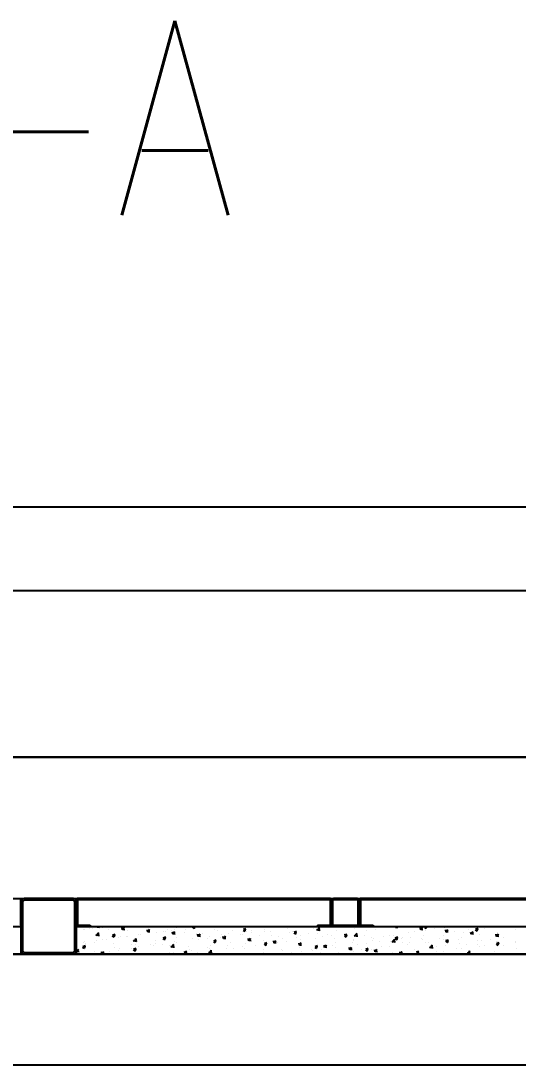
# Model space of a CAD drawing. Extents: x 758840 to 1108724, y -102573 to 143521.
# Drawn here: x 859912 to 860808, y 73383 to 75264 of the extents above; entities that cross this region are included whole.
import ezdxf

# ---------------------------------------------------------------- set-up
doc = ezdxf.new("R2010")
doc.units = 0
doc.header["$LTSCALE"] = 1000
doc.header["$MEASUREMENT"] = 0
doc.linetypes.add('DOTE', pattern=[2.42, 2, -0.2, 0.02, -0.2])
for name, color, linetype in [('01-房间正式编号', 1, 'Continuous'), ('02电气-设备', 255, 'Continuous'), ('02电气-设备基础', 252, 'Continuous'), ('DOTE', 8, 'DOTE'), ('WALL-MOVE', 6, 'Continuous')]:
    doc.layers.add(name, color=color, linetype=linetype)
doc.styles.add('平面图B$0$HZ', font='romans.shx', dxfattribs={"width": 0.8, "bigfont": 'gbcbig.shx'})

# ---------------------------------------------------------------- blocks, each defined once
blk = doc.blocks.new('BD4-PAL0101-HVPM01')
at = {"layer": '02电气-设备'}
for p, q in [((8391203.4, -4140606.6), (8391203.4, -4140652.2)), ((8391203.4, -4140652.2), (8391203.4, -4140606.6)), ((8391203.4, -4140610.4), (8391203.4, -4140698.4)), ((8391206.4, -4140610.4), (8391206.4, -4140698.4)), ((8391297.4, -4140604.4), (8391209.4, -4140604.4)), ((8391297.4, -4140607.4), (8391209.4, -4140607.4)), ((8391300.4, -4140698.4), (8391300.4, -4140610.4)), ((8391303.4, -4140606.6), (8391303.4, -4140652.2)), ((8391303.4, -4140698.4), (8391303.4, -4140610.4)), ((8391305.4, -4140606.6), (8391305.4, -4140652.2)), ((8391761.2, -4140604.4), (8391305.6, -4140604.4)), ((8391761.2, -4140606.4), (8391305.6, -4140606.4)), ((8391761.4, -4140652.2), (8391761.4, -4140606.6)), ((8391763.4, -4140606.6), (8391763.4, -4140652.2)), ((8391763.4, -4140652.2), (8391763.4, -4140606.6)), ((8391763.4, -4140608.4), (8391763.4, -4140650.4)), ((8391765.4, -4140608.4), (8391765.4, -4140650.4)), ((8391809.4, -4140604.4), (8391767.4, -4140604.4)), ((8391809.4, -4140606.4), (8391767.4, -4140606.4)), ((8391811.4, -4140650.4), (8391811.4, -4140608.4)), ((8391813.4, -4140606.6), (8391813.4, -4140652.2)), ((8391813.4, -4140650.4), (8391813.4, -4140608.4)), ((8391815.4, -4140606.6), (8391815.4, -4140652.2)), ((8392271.2, -4140604.4), (8391815.6, -4140604.4)), ((8392271.2, -4140606.4), (8391815.6, -4140606.4)), ((8391305.6, -4140652.4), (8391328.4, -4140652.4)), ((8391328.4, -4140652.4), (8391328.4, -4140654.4)), ((8391738.4, -4140652.4), (8391738.4, -4140654.4)), ((8391738.4, -4140652.4), (8391761.2, -4140652.4)), ((8391767.4, -4140652.4), (8391809.4, -4140652.4)), ((8391815.6, -4140652.4), (8391838.4, -4140652.4)), ((8391838.4, -4140652.4), (8391838.4, -4140654.4)), ((8386007.4, -4140654.4), (8391203.4, -4140654.4)), ((8391203.4, -4140654.4), (8391203.4, -4140704.4)), ((8391303.4, -4140654.4), (8394853.4, -4140654.4)), ((8391303.4, -4140704.4), (8391303.4, -4140654.4)), ((8391305.6, -4140654.4), (8391328.4, -4140654.4)), ((8391316.5, -4140660.5), (8391316.5, -4140660.5)), ((8391318.4, -4140660.9), (8391318.4, -4140660.9)), ((8391328, -4140658.2), (8391328, -4140658.2)), ((8391332.4, -4140658.4), (8391332.4, -4140658.4)), ((8391338.4, -4140669.6), (8391344, -4140670.4)), ((8391339, -4140670.8), (8391343.9, -4140665.7)), ((8391341.1, -4140656.6), (8391340.7, -4140654.4)), ((8391341.2, -4140655.4), (8391342.1, -4140654.4)), ((8391341.2, -4140655.5), (8391345, -4140655.8)), ((8391343.8, -4140671.8), (8391343.1, -4140665.8)), ((8391350.5, -4140656.9), (8391350.5, -4140656.9)), ((8391356.4, -4140655.2), (8391356.4, -4140655.2)), ((8391361.9, -4140659.7), (8391361.9, -4140659.7)), ((8391368.2, -4140671.3), (8391371.3, -4140673.4)), ((8391368.8, -4140670), (8391373.2, -4140668.3)), ((8391371.3, -4140673.4), (8391372.6, -4140669.6)), ((8391386.7, -4140660.5), (8391386, -4140656.6)), ((8391386.8, -4140659.4), (8391389.8, -4140655.8)), ((8391386.8, -4140659.5), (8391390.6, -4140659.8)), ((8391394.4, -4140672.5), (8391394.4, -4140672.5)), ((8391395.7, -4140672.9), (8391395.7, -4140672.9)), ((8391395.8, -4140661.1), (8391395.8, -4140661.1)), ((8391415.3, -4140668.8), (8391415.3, -4140668.8)), ((8391419.8, -4140669.7), (8391419.8, -4140669.7)), ((8391429.7, -4140662.5), (8391429.7, -4140662.5)), ((8391431.4, -4140666.1), (8391431.4, -4140666.1)), ((8391432.2, -4140664.5), (8391431.5, -4140660.6)), ((8391432.3, -4140663.4), (8391435.4, -4140659.7)), ((8391432.3, -4140663.5), (8391436.1, -4140663.8)), ((8391447.4, -4140664.7), (8391447.4, -4140664.7)), ((8391450.2, -4140655.4), (8391450.2, -4140655.4)), ((8391459.9, -4140664.4), (8391459.9, -4140664.4)), ((8391463.6, -4140664), (8391463.6, -4140664)), ((8391468.4, -4140659.7), (8391468.4, -4140659.7)), ((8391475.8, -4140662.3), (8391475.8, -4140662.3)), ((8391477.8, -4140668.5), (8391477, -4140664.5)), ((8391477.9, -4140667.4), (8391480.9, -4140663.7)), ((8391477.9, -4140667.5), (8391481.7, -4140667.8)), ((8391480.4, -4140660), (8391480.4, -4140660)), ((8391484.1, -4140656.9), (8391484.1, -4140656.9)), ((8391497.5, -4140665.4), (8391497.5, -4140665.4)), ((8391499.8, -4140659.2), (8391499.8, -4140659.2)), ((8391512.8, -4140655.9), (8391515.9, -4140658)), ((8391513, -4140655.5), (8391513, -4140655.5)), ((8391513.4, -4140654.6), (8391514.1, -4140654.4)), ((8391515.9, -4140658), (8391517.2, -4140654.4)), ((8391518, -4140658.3), (8391518, -4140658.3)), ((8391520.7, -4140667.3), (8391520.7, -4140667.3)), ((8391523.3, -4140672.5), (8391522.6, -4140668.5)), ((8391523.4, -4140671.4), (8391526.5, -4140667.7)), ((8391523.4, -4140671.5), (8391527.2, -4140671.8)), ((8391531.4, -4140666.8), (8391531.4, -4140666.8)), ((8391544.3, -4140672.6), (8391544.3, -4140672.6)), ((8391551.9, -4140659.7), (8391551.9, -4140659.7)), ((8391557.7, -4140661), (8391557.7, -4140661)), ((8391565.3, -4140668.3), (8391565.3, -4140668.3)), ((8391568.9, -4140676.5), (8391568.1, -4140672.5)), ((8391569, -4140675.4), (8391572, -4140671.7)), ((8391577.3, -4140667.8), (8391577.3, -4140667.8)), ((8391585.8, -4140661.2), (8391585.8, -4140661.2)), ((8391594.7, -4140654.6), (8391594.7, -4140654.6)), ((8391599.2, -4140669.7), (8391599.2, -4140669.7)), ((8391603.3, -4140668.4), (8391603.3, -4140668.4)), ((8391604, -4140661), (8391607.2, -4140663.1)), ((8391604.6, -4140659.7), (8391609.1, -4140658)), ((8391607.2, -4140663.1), (8391608.5, -4140659.3)), ((8391609.9, -4140663.3), (8391609.9, -4140663.3)), ((8391619.2, -4140666.3), (8391619.2, -4140666.3)), ((8391619.7, -4140662.6), (8391619.7, -4140662.6)), ((8391633.1, -4140671.1), (8391633.1, -4140671.1)), ((8391641.9, -4140659.3), (8391641.9, -4140659.3)), ((8391643.2, -4140663.1), (8391643.2, -4140663.1)), ((8391653.6, -4140664), (8391653.6, -4140664)), ((8391656, -4140670.5), (8391656, -4140670.5)), ((8391667, -4140672.6), (8391667, -4140672.6)), ((8391674.9, -4140654.5), (8391674.9, -4140654.5)), ((8391683.3, -4140657.9), (8391683.3, -4140657.9)), ((8391687.5, -4140665.5), (8391687.5, -4140665.5)), ((8391693.1, -4140664.1), (8391693.1, -4140664.1)), ((8391695.3, -4140666.1), (8391698.5, -4140668.2)), ((8391695.9, -4140664.8), (8391700.3, -4140663.1)), ((8391698.5, -4140668.2), (8391699.7, -4140664.4)), ((8391699.2, -4140655.8), (8391699.2, -4140655.8)), ((8391706.8, -4140671.2), (8391706.8, -4140671.2)), ((8391721.4, -4140666.9), (8391721.4, -4140666.9)), ((8391730.1, -4140657.8), (8391730.1, -4140657.8)), ((8391736.6, -4140660.2), (8391742.2, -4140661.1)), ((8391737.2, -4140661.5), (8391742.1, -4140656.4)), ((8391738.4, -4140654.4), (8391761.2, -4140654.4)), ((8391738.8, -4140667.1), (8391738.8, -4140667.1)), ((8391742, -4140662.5), (8391741.3, -4140656.5)), ((8391746.7, -4140672.4), (8391746.7, -4140672.4)), ((8391755.3, -4140668.3), (8391755.3, -4140668.3)), ((8391762.6, -4140670.3), (8391762.6, -4140670.3)), ((8391767.4, -4140654.4), (8391809.4, -4140654.4)), ((8391771.8, -4140662.3), (8391771.8, -4140662.3)), ((8391786.6, -4140667.1), (8391786.6, -4140667.1)), ((8391786.6, -4140671.2), (8391789.7, -4140673.3)), ((8391787.1, -4140669.9), (8391791.6, -4140668.2)), ((8391789.2, -4140669.8), (8391789.2, -4140669.8)), ((8391789.7, -4140673.3), (8391791, -4140669.5)), ((8391804.3, -4140670.8), (8391810, -4140671.6)), ((8391804.4, -4140657.9), (8391804.4, -4140657.9)), ((8391804.9, -4140672), (8391809.9, -4140666.9)), ((8391809.8, -4140673), (8391809.1, -4140667)), ((8391815.6, -4140654.4), (8391838.4, -4140654.4)), ((8391823.1, -4140671.2), (8391823.1, -4140671.2)), ((8391826.7, -4140661.8), (8391826.7, -4140661.8)), ((8391842.6, -4140659.7), (8391842.6, -4140659.7)), ((8391857, -4140672.6), (8391857, -4140672.6)), ((8391866.7, -4140656.6), (8391866.7, -4140656.6)), ((8391868.7, -4140670.2), (8391868.7, -4140670.2)), ((8391875.6, -4140670.2), (8391875.6, -4140670.2)), ((8391878.9, -4140656.6), (8391878.5, -4140654.4)), ((8391879, -4140655.5), (8391879.9, -4140654.4)), ((8391879, -4140655.6), (8391882.8, -4140655.9)), ((8391901.3, -4140665.7), (8391901.3, -4140665.7)), ((8391912.6, -4140663.9), (8391912.6, -4140663.9)), ((8391924.4, -4140660.6), (8391923.7, -4140656.6)), ((8391924.5, -4140659.5), (8391927.6, -4140655.8)), ((8391924.5, -4140659.6), (8391928.3, -4140659.9)), ((8391930, -4140671.1), (8391930, -4140671.1)), ((8391931.2, -4140655.8), (8391934.3, -4140657.9)), ((8391931.8, -4140654.5), (8391932.1, -4140654.4)), ((8391933.4, -4140661.7), (8391933.4, -4140661.7)), ((8391934.3, -4140657.9), (8391935.5, -4140654.4)), ((8391949.7, -4140657.5), (8391949.7, -4140657.5)), ((8391964.9, -4140671.5), (8391964.9, -4140671.5)), ((8391966.4, -4140656.9), (8391966.4, -4140656.9)), ((8391970, -4140664.6), (8391969.2, -4140660.6)), ((8391970.1, -4140663.5), (8391973.1, -4140659.8)), ((8391970.1, -4140663.5), (8391973.8, -4140663.9)), ((8391970.1, -4140665.8), (8391970.1, -4140665.8)), ((8391986, -4140663.7), (8391986, -4140663.7)), ((8392001.9, -4140665.1), (8392001.9, -4140665.1)), ((8392010.1, -4140660.5), (8392010.1, -4140660.5)), ((8392015.5, -4140668.6), (8392014.8, -4140664.6)), ((8392015.6, -4140667.4), (8392018.7, -4140663.8)), ((8392015.6, -4140667.5), (8392019.4, -4140667.9)), ((8392022.4, -4140660.9), (8392025.6, -4140663)), ((8392023, -4140659.6), (8392027.5, -4140657.9)), ((8392025.6, -4140663), (8392026.9, -4140659.1)), ((8392030.3, -4140669.5), (8392030.3, -4140669.5)), ((8392038.9, -4140658.7), (8392038.9, -4140658.7)), ((8392050.2, -4140655.3), (8392050.2, -4140655.3)), ((8392061.1, -4140672.6), (8392060.3, -4140668.6)), ((8392061.1, -4140671.5), (8392064.9, -4140671.8)), ((8392061.2, -4140671.4), (8392064.2, -4140667.8)), ((8392063.2, -4140664.7), (8392063.2, -4140664.7)), ((8392095.8, -4140660.3), (8392095.8, -4140660.3)), ((8391314.8, -4140691.8), (8391318, -4140693.9)), ((8391315.4, -4140690.5), (8391319.9, -4140688.8)), ((8391315.7, -4140683.4), (8391315.7, -4140683.4)), ((8391317.7, -4140682.1), (8391317.7, -4140682.1)), ((8391318, -4140693.9), (8391319.3, -4140690.1)), ((8391320.3, -4140685.2), (8391320.3, -4140685.2)), ((8391335.9, -4140683.4), (8391335.9, -4140683.4)), ((8391339.7, -4140680.3), (8391339.7, -4140680.3)), ((8391349.7, -4140678), (8391349.7, -4140678)), ((8391357.3, -4140678.8), (8391357.3, -4140678.8)), ((8391369.8, -4140684.8), (8391369.8, -4140684.8)), ((8391379.8, -4140675), (8391379.8, -4140675)), ((8391382.7, -4140673.3), (8391382.7, -4140673.3)), ((8391403.7, -4140686.3), (8391403.7, -4140686.3)), ((8391406.1, -4140680.1), (8391411.8, -4140680.9)), ((8391406.7, -4140681.3), (8391411.7, -4140676.2)), ((8391409.6, -4140686.4), (8391409.6, -4140686.4)), ((8391411.6, -4140682.3), (8391410.9, -4140676.3)), ((8391414.6, -4140689.9), (8391414.6, -4140689.9)), ((8391437.6, -4140687.7), (8391437.6, -4140687.7)), ((8391443.2, -4140689.5), (8391443.2, -4140689.5)), ((8391446.6, -4140680), (8391446.6, -4140680)), ((8391446.6, -4140685.9), (8391446.6, -4140685.9)), ((8391459.1, -4140687.4), (8391459.1, -4140687.4)), ((8391459.4, -4140676.4), (8391462.6, -4140678.5)), ((8391460, -4140675.1), (8391464.5, -4140673.4)), ((8391462.6, -4140678.5), (8391463.9, -4140674.7)), ((8391471.5, -4140689.1), (8391471.5, -4140689.1)), ((8391473.9, -4140690.6), (8391479.5, -4140691.4)), ((8391474.5, -4140691.9), (8391479.4, -4140686.7)), ((8391479.3, -4140692.8), (8391478.6, -4140686.8)), ((8391479.6, -4140681.1), (8391479.6, -4140681.1)), ((8391483.1, -4140684.2), (8391483.1, -4140684.2)), ((8391483.6, -4140673.7), (8391483.6, -4140673.7)), ((8391505.4, -4140690.6), (8391505.4, -4140690.6)), ((8391512.2, -4140676.6), (8391512.2, -4140676.6)), ((8391523.2, -4140678.9), (8391523.2, -4140678.9)), ((8391539.1, -4140676.8), (8391539.1, -4140676.8)), ((8391544.9, -4140689.5), (8391544.9, -4140689.5)), ((8391550.7, -4140681.5), (8391553.9, -4140683.6)), ((8391551.3, -4140680.2), (8391555.7, -4140678.5)), ((8391553.8, -4140683.6), (8391555.1, -4140679.8)), ((8391563.2, -4140673.7), (8391563.2, -4140673.7)), ((8391568.9, -4140675.4), (8391572.7, -4140675.8)), ((8391576.5, -4140688.9), (8391576.5, -4140688.9)), ((8391582, -4140683.2), (8391582, -4140683.2)), ((8391602.5, -4140691.4), (8391602.5, -4140691.4)), ((8391609.1, -4140684.5), (8391609.1, -4140684.5)), ((8391614.4, -4140680.5), (8391613.7, -4140676.5)), ((8391614.5, -4140679.3), (8391617.6, -4140675.7)), ((8391614.5, -4140679.4), (8391618.3, -4140679.8)), ((8391619, -4140676.8), (8391619, -4140676.8)), ((8391626.5, -4140688.2), (8391626.5, -4140688.2)), ((8391641.2, -4140680.4), (8391641.2, -4140680.4)), ((8391642, -4140686.6), (8391645.1, -4140688.7)), ((8391642.5, -4140685.3), (8391647, -4140683.6)), ((8391645.1, -4140688.7), (8391646.4, -4140684.8)), ((8391660, -4140684.5), (8391659.2, -4140680.5)), ((8391660, -4140683.3), (8391663.1, -4140679.7)), ((8391660, -4140683.4), (8391663.8, -4140683.7)), ((8391666.6, -4140682.9), (8391666.6, -4140682.9)), ((8391674.2, -4140675.6), (8391674.2, -4140675.6)), ((8391682.5, -4140680.8), (8391682.5, -4140680.8)), ((8391700.9, -4140674), (8391700.9, -4140674)), ((8391705.5, -4140688.4), (8391704.8, -4140684.5)), ((8391705.6, -4140687.3), (8391708.7, -4140683.7)), ((8391705.6, -4140687.4), (8391709.4, -4140687.7)), ((8391706.6, -4140677.6), (8391706.6, -4140677.6)), ((8391733.2, -4140691.7), (8391736.4, -4140693.8)), ((8391733.8, -4140690.4), (8391738.2, -4140688.7)), ((8391734.8, -4140675.4), (8391734.8, -4140675.4)), ((8391736.4, -4140693.8), (8391737.6, -4140689.9)), ((8391738.1, -4140688.2), (8391738.1, -4140688.2)), ((8391751.1, -4140692.4), (8391750.3, -4140688.4)), ((8391751.1, -4140691.3), (8391754.2, -4140687.6)), ((8391751.1, -4140691.4), (8391754.9, -4140691.7)), ((8391764.5, -4140689.3), (8391764.5, -4140689.3)), ((8391768.7, -4140676.9), (8391768.7, -4140676.9)), ((8391771, -4140683.5), (8391771, -4140683.5)), ((8391796.7, -4140695.3), (8391799.7, -4140691.6)), ((8391801.5, -4140682.9), (8391801.5, -4140682.9)), ((8391802.6, -4140678.3), (8391802.6, -4140678.3)), ((8391803.6, -4140679), (8391803.6, -4140679)), ((8391810, -4140686.9), (8391810, -4140686.9)), ((8391825.9, -4140684.8), (8391825.9, -4140684.8)), ((8391835.7, -4140674.9), (8391835.7, -4140674.9)), ((8391836.5, -4140679.7), (8391836.5, -4140679.7)), ((8391838.6, -4140676.6), (8391838.6, -4140676.6)), ((8391850, -4140681.6), (8391850, -4140681.6)), ((8391853.8, -4140690.5), (8391853.8, -4140690.5)), ((8391867.9, -4140691.3), (8391867.9, -4140691.3)), ((8391870.4, -4140681.1), (8391870.4, -4140681.1)), ((8391872.1, -4140681.3), (8391877.7, -4140682.1)), ((8391872.7, -4140682.6), (8391877.6, -4140677.4)), ((8391877.5, -4140683.5), (8391876.8, -4140677.5)), ((8391877.8, -4140676.3), (8391881, -4140678.4)), ((8391878.4, -4140675), (8391882.8, -4140673.3)), ((8391881, -4140678.4), (8391882.3, -4140674.5)), ((8391890.1, -4140676.3), (8391890.1, -4140676.3)), ((8391890.8, -4140684.2), (8391890.8, -4140684.2)), ((8391890.9, -4140674), (8391890.9, -4140674)), ((8391900.5, -4140686.9), (8391900.5, -4140686.9)), ((8391904.3, -4140682.6), (8391904.3, -4140682.6)), ((8391906, -4140674.2), (8391906, -4140674.2)), ((8391924.8, -4140675.5), (8391924.8, -4140675.5)), ((8391927.8, -4140677.8), (8391927.8, -4140677.8)), ((8391932.6, -4140682.8), (8391932.6, -4140682.8)), ((8391938.2, -4140684), (8391938.2, -4140684)), ((8391939.9, -4140691.8), (8391945.5, -4140692.7)), ((8391940.5, -4140693.1), (8391945.4, -4140687.9)), ((8391945.3, -4140694), (8391944.6, -4140688)), ((8391953.4, -4140690.8), (8391953.4, -4140690.8)), ((8391958.7, -4140676.9), (8391958.7, -4140676.9)), ((8391965.6, -4140678), (8391965.6, -4140678)), ((8391969.1, -4140681.3), (8391972.2, -4140683.5)), ((8391969.3, -4140688.8), (8391969.3, -4140688.8)), ((8391969.7, -4140680.1), (8391974.1, -4140678.4)), ((8391972.1, -4140685.4), (8391972.1, -4140685.4)), ((8391972.2, -4140683.5), (8391973.5, -4140679.6)), ((8391992.6, -4140678.3), (8391992.6, -4140678.3)), ((8391993.3, -4140685.6), (8391993.3, -4140685.6)), ((8391998.2, -4140673.6), (8391998.2, -4140673.6)), ((8392006, -4140686.9), (8392006, -4140686.9)), ((8392026.2, -4140687.3), (8392026.2, -4140687.3)), ((8392026.5, -4140679.8), (8392026.5, -4140679.8)), ((8392029.5, -4140690.6), (8392029.5, -4140690.6)), ((8392033.5, -4140680.3), (8392033.5, -4140680.3)), ((8392039.9, -4140688.3), (8392039.9, -4140688.3)), ((8392049.3, -4140678.2), (8392049.3, -4140678.2)), ((8392060.3, -4140686.4), (8392063.5, -4140688.6)), ((8392060.4, -4140681.2), (8392060.4, -4140681.2)), ((8392060.9, -4140685.1), (8392065.4, -4140683.4)), ((8392062.5, -4140685.9), (8392062.5, -4140685.9)), ((8392063.2, -4140681), (8392063.2, -4140681)), ((8392063.5, -4140688.5), (8392064.8, -4140684.7)), ((8392073.4, -4140675), (8392073.4, -4140675)), ((8392073.8, -4140689.7), (8392073.8, -4140689.7)), ((8392094.3, -4140682.6), (8392094.3, -4140682.6)), ((8392095.1, -4140681.4), (8392095.1, -4140681.4)), ((8381447.4, -4140704.4), (8394807.4, -4140704.4)), ((8391203.4, -4140704.4), (8386007.4, -4140704.4)), ((8391209.4, -4140701.4), (8391297.4, -4140701.4)), ((8391209.4, -4140704.4), (8391297.4, -4140704.4)), ((8394853.4, -4140704.4), (8391303.4, -4140704.4)), ((8391304.4, -4140700.3), (8391303.7, -4140696.4)), ((8391304.5, -4140699.2), (8391307.6, -4140695.6)), ((8391304.5, -4140699.3), (8391308.3, -4140699.6)), ((8391316.9, -4140703.2), (8391316.9, -4140703.2)), ((8391335.5, -4140699.1), (8391335.5, -4140699.1)), ((8391349, -4140699.2), (8391349, -4140699.2)), ((8391350, -4140704.3), (8391349.2, -4140700.3)), ((8391350, -4140703.2), (8391353.1, -4140699.5)), ((8391350, -4140703.3), (8391353.8, -4140703.6)), ((8391363.1, -4140700), (8391363.1, -4140700)), ((8391372.6, -4140692.8), (8391372.6, -4140692.8)), ((8391379, -4140697.9), (8391379, -4140697.9)), ((8391382, -4140694.4), (8391382, -4140694.4)), ((8391394.8, -4140704.4), (8391394.8, -4140704.3)), ((8391397.9, -4140704.4), (8391398.6, -4140703.5)), ((8391403.1, -4140694.8), (8391403.1, -4140694.8)), ((8391406.1, -4140696.9), (8391409.2, -4140699)), ((8391406.7, -4140695.6), (8391411.1, -4140693.9)), ((8391409.2, -4140699), (8391410.5, -4140695.2)), ((8391470.9, -4140702.3), (8391470.9, -4140702.3)), ((8391478.8, -4140702.2), (8391478.8, -4140702.2)), ((8391497.3, -4140702), (8391500.5, -4140704.1)), ((8391497.9, -4140700.7), (8391502.4, -4140699)), ((8391500.5, -4140704.1), (8391501.8, -4140700.2)), ((8391506.5, -4140704), (8391506.5, -4140704)), ((8391507.9, -4140695.9), (8391507.9, -4140695.9)), ((8391511.4, -4140697.8), (8391511.4, -4140697.8)), ((8391522.4, -4140701.9), (8391522.4, -4140701.9)), ((8391539.3, -4140692), (8391539.3, -4140692)), ((8391541.7, -4140701.1), (8391547.3, -4140702)), ((8391542.3, -4140702.4), (8391547.2, -4140697.2)), ((8391543.5, -4140693.7), (8391543.5, -4140693.7)), ((8391547.1, -4140703.3), (8391546.4, -4140697.3)), ((8391546.5, -4140698.7), (8391546.5, -4140698.7)), ((8391573.2, -4140693.4), (8391573.2, -4140693.4)), ((8391586.6, -4140693.4), (8391586.6, -4140693.4)), ((8391592.8, -4140704.4), (8391593.6, -4140704.1)), ((8391607.1, -4140694.9), (8391607.1, -4140694.9)), ((8391640.4, -4140701.5), (8391640.4, -4140701.5)), ((8391641, -4140696.3), (8391641, -4140696.3)), ((8391673.4, -4140696.8), (8391673.4, -4140696.8)), ((8391674.9, -4140697.7), (8391674.9, -4140697.7)), ((8391689.9, -4140702.7), (8391689.9, -4140702.7)), ((8391690.4, -4140702), (8391690.4, -4140702)), ((8391706, -4140692.3), (8391706, -4140692.3)), ((8391708.8, -4140699.2), (8391708.8, -4140699.2)), ((8391727.5, -4140695.7), (8391727.5, -4140695.7)), ((8391730, -4140697.4), (8391730, -4140697.4)), ((8391742.7, -4140700.6), (8391742.7, -4140700.6)), ((8391745.9, -4140695.3), (8391745.9, -4140695.3)), ((8391769.9, -4140692.2), (8391769.9, -4140692.2)), ((8391776.6, -4140702), (8391776.6, -4140702)), ((8391779.7, -4140703.2), (8391779.7, -4140703.2)), ((8391796.6, -4140696.4), (8391795.9, -4140692.4)), ((8391796.7, -4140695.4), (8391800.5, -4140695.7)), ((8391802.9, -4140700.2), (8391802.9, -4140700.2)), ((8391810.5, -4140703.5), (8391810.5, -4140703.5)), ((8391816.8, -4140696.9), (8391816.8, -4140696.9)), ((8391824.5, -4140696.7), (8391827.6, -4140698.9)), ((8391825, -4140695.5), (8391829.5, -4140693.8)), ((8391827.6, -4140698.9), (8391828.9, -4140695)), ((8391834.9, -4140696.1), (8391834.9, -4140696.1)), ((8391842.2, -4140700.4), (8391841.4, -4140696.4)), ((8391842.2, -4140699.3), (8391845.3, -4140695.6)), ((8391842.2, -4140699.3), (8391846, -4140699.7)), ((8391873.4, -4140701.4), (8391873.4, -4140701.4)), ((8391887.7, -4140704.4), (8391887, -4140700.4)), ((8391887.8, -4140703.2), (8391890.8, -4140699.6)), ((8391887.8, -4140703.3), (8391891.6, -4140703.7)), ((8391889.2, -4140699.3), (8391889.2, -4140699.3)), ((8391913.3, -4140696.1), (8391913.3, -4140696.1)), ((8391915.7, -4140701.8), (8391918.9, -4140704)), ((8391916.3, -4140700.5), (8391920.8, -4140698.8)), ((8391918.9, -4140703.9), (8391920.2, -4140700.1)), ((8391931.8, -4140703.9), (8391931.8, -4140703.9)), ((8391935.7, -4140704.4), (8391936.4, -4140703.6)), ((8391952.1, -4140700), (8391952.1, -4140700)), ((8391964.8, -4140699.2), (8391964.8, -4140699.2)), ((8391989.1, -4140693.7), (8391989.1, -4140693.7)), ((8391997.4, -4140694.7), (8391997.4, -4140694.7)), ((8392007.6, -4140702.3), (8392013.3, -4140703.2)), ((8392008.2, -4140703.6), (8392013.2, -4140698.4)), ((8392010.8, -4140704.4), (8392012, -4140703.9)), ((8392013, -4140704.4), (8392012.4, -4140698.5)), ((8392032.6, -4140703.3), (8392032.6, -4140703.3)), ((8392056.7, -4140700.1), (8392056.7, -4140700.1)), ((8392094.3, -4140702.5), (8392094.3, -4140702.5)), ((8392096.8, -4140694.8), (8392096.8, -4140694.8))]:
    blk.add_line(p, q, dxfattribs=at)
for centre, radius, start, end in [((8391209.4, -4140610.4), 6, 90, 180), ((8391209.4, -4140610.4), 3, 90, 180), ((8391297.4, -4140610.4), 6, 0, 90), ((8391297.4, -4140610.4), 3, 0, 90), ((8391305.6, -4140606.6), 2.2, 90, 180), ((8391305.6, -4140606.6), 0.2, 90, 180), ((8391761.2, -4140606.6), 2.2, 0, 90), ((8391761.2, -4140606.6), 0.2, 0, 90), ((8391767.4, -4140608.4), 4, 90, 180), ((8391767.4, -4140608.4), 2, 90, 180), ((8391809.4, -4140608.4), 4, 0, 90), ((8391809.4, -4140608.4), 2, 0, 90), ((8391815.6, -4140606.6), 2.2, 90, 180), ((8391815.6, -4140606.6), 0.2, 90, 180), ((8391305.6, -4140652.2), 2.2, 180, 270), ((8391305.6, -4140652.2), 0.2, 180, 270), ((8391761.2, -4140652.2), 0.2, 270, 0), ((8391761.2, -4140652.2), 2.2, 270, 0), ((8391767.4, -4140650.4), 4, 180, 270), ((8391767.4, -4140650.4), 2, 180, 270), ((8391809.4, -4140650.4), 4, 270, 0), ((8391809.4, -4140650.4), 2, 270, 0), ((8391815.6, -4140652.2), 2.2, 180, 270), ((8391815.6, -4140652.2), 0.2, 180, 270), ((8391209.4, -4140698.4), 6, 180, 270), ((8391209.4, -4140698.4), 3, 180, 270), ((8391297.4, -4140698.4), 3, 270, 0), ((8391297.4, -4140698.4), 6, 270, 0)]:
    blk.add_arc(centre, radius, start, end, dxfattribs=at)

msp = doc.modelspace()

# ---------------------------------------------------------------- linework, layer by layer
at = {"layer": '02电气-设备基础'}
msp.add_lwpolyline([(901460.28, 73382.53), (847360.28, 73382.53), (847360.28, 73682.52), (901460.28, 73682.52)], close=True, dxfattribs=at)
at = {"layer": 'DOTE'}
for p, q in [((771533.02, 73937.52), (914933.02, 73937.52)), ((914933.02, 73937.52), (771533.02, 73937.52)), ((914933.02, 73937.52), (775066.25, 73937.52)), ((775066.25, 73937.52), (914933.02, 73937.52))]:
    msp.add_line(p, q, dxfattribs=at)
at = {"layer": 'WALL-MOVE'}
for p, q in [((864763.48, 74387.5), (850412.98, 74387.5)), ((850337.98, 74237.5), (864763.48, 74237.5))]:
    msp.add_line(p, q, dxfattribs=at)

# ---------------------------------------------------------------- block references
at = {"layer": '02电气-设备'}
msp.add_blockref('BD4-PAL0101-HVPM01', (-7531291.39, 4214286.89, 0), dxfattribs=at)

# ---------------------------------------------------------------- texts
at = {"layer": '01-房间正式编号', "color": 1, "style": '平面图B$0$HZ', "width": 0.8}
msp.add_text('BD4-B102-A', height=350, dxfattribs=at).set_placement((857741.81, 74913.79))

doc.saveas('drawing.dxf')
